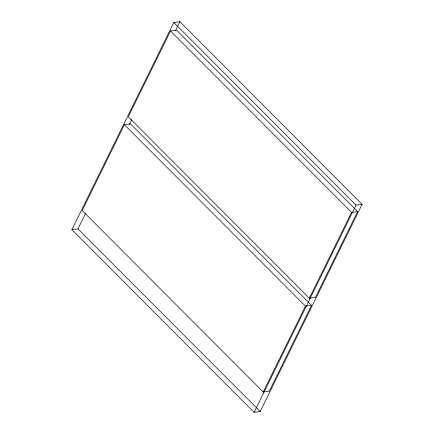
<?xml version="1.0" encoding="UTF-8"?>
<svg xmlns="http://www.w3.org/2000/svg" width="434" height="434" viewBox="0 0 434 434"><rect width="100%" height="100%" fill="white"/><g stroke="black" fill="none" stroke-linecap="round" stroke-linejoin="round"><path stroke-width="0.65" d="M71.87 229.673L173.812 22.497L179.888 21.7L362.13 204.327L260.188 411.503L254.112 412.3L71.87 229.673L77.946 228.875L260.188 411.503M124.422 124.721L82.189 210.55L263.216 391.962L269.286 391.164L311.52 305.335L130.493 123.923L124.422 124.721L305.449 306.133L311.52 305.335M170.535 30.998L128.301 116.827L309.328 298.239L315.404 297.442L357.638 211.613L176.611 30.201L170.535 30.998L351.562 212.41L357.638 211.613M77.946 228.875L85.72 213.078M129.365 124.374L131.757 119.513M175.401 30.814L179.888 21.7M263.216 391.962L305.449 306.133M309.328 298.239L351.562 212.41M254.112 412.3L356.054 205.125L362.13 204.327M173.812 22.497L356.054 205.125"/></g></svg>
